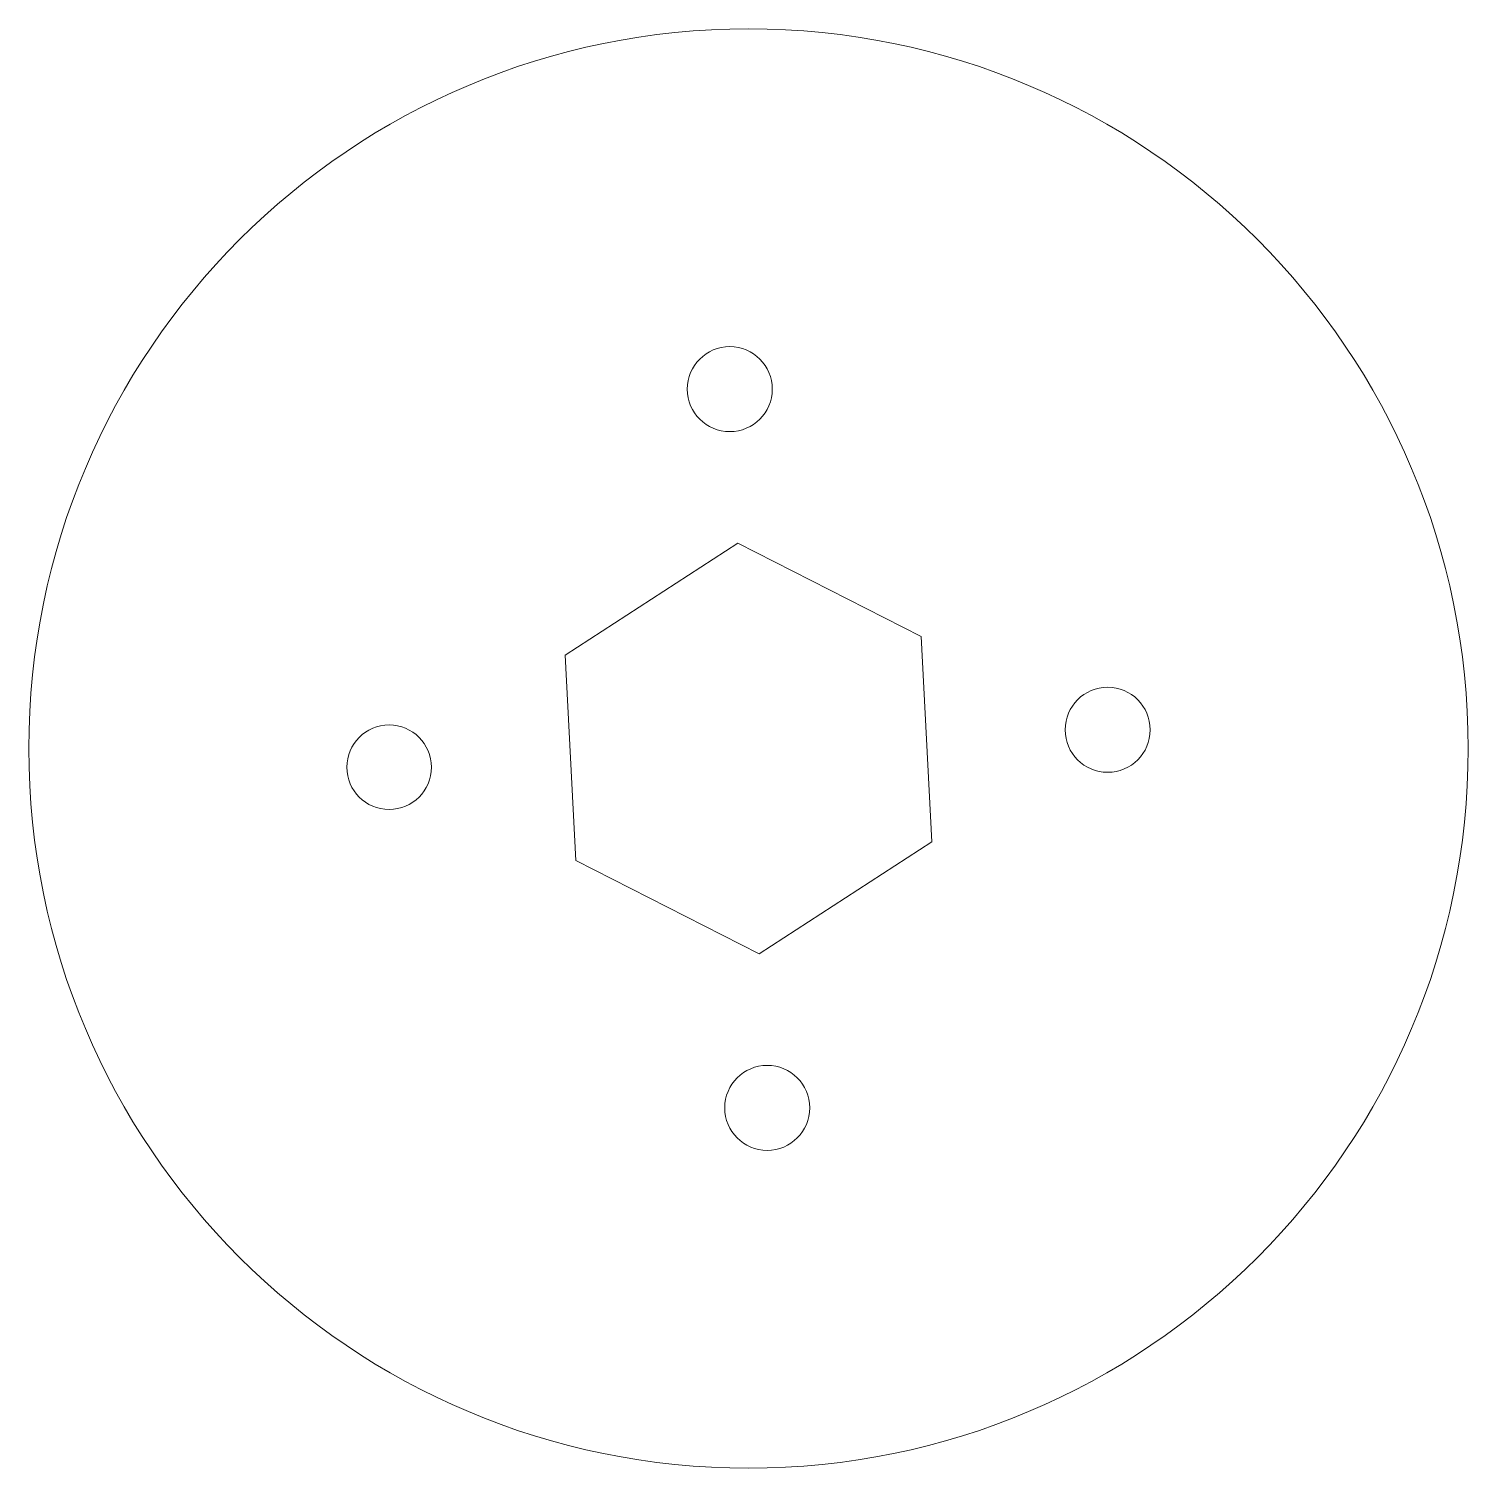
# Model space of a CAD drawing. Header units: millimetres. Extents: x -12.9 to 39.6, y -82.6 to -30.1.
import ezdxf

# ---------------------------------------------------------------- set-up
doc = ezdxf.new("R2010")
doc.units = ezdxf.units.MM

msp = doc.modelspace()

# ---------------------------------------------------------------- linework, layer by layer
at = {"color": 7, "linetype": 'Continuous', "lineweight": 15}
for p, q in [((12.972, -48.813), (6.676, -52.898)), ((19.658, -52.222), (12.972, -48.813)), ((20.048, -59.718), (19.658, -52.222)), ((6.676, -52.898), (7.066, -60.394)), ((13.752, -63.803), (20.048, -59.718)), ((7.066, -60.394), (13.752, -63.803))]:
    msp.add_line(p, q, dxfattribs=at)
for centre, radius in [((13.362, -56.308), 26.258), ((12.679, -43.197), 1.55), ((26.466, -55.625), 1.55), ((0.251, -56.991), 1.542), ((14.045, -69.419), 1.55)]:
    msp.add_circle(centre, radius, dxfattribs=at)

doc.saveas('drawing.dxf')
